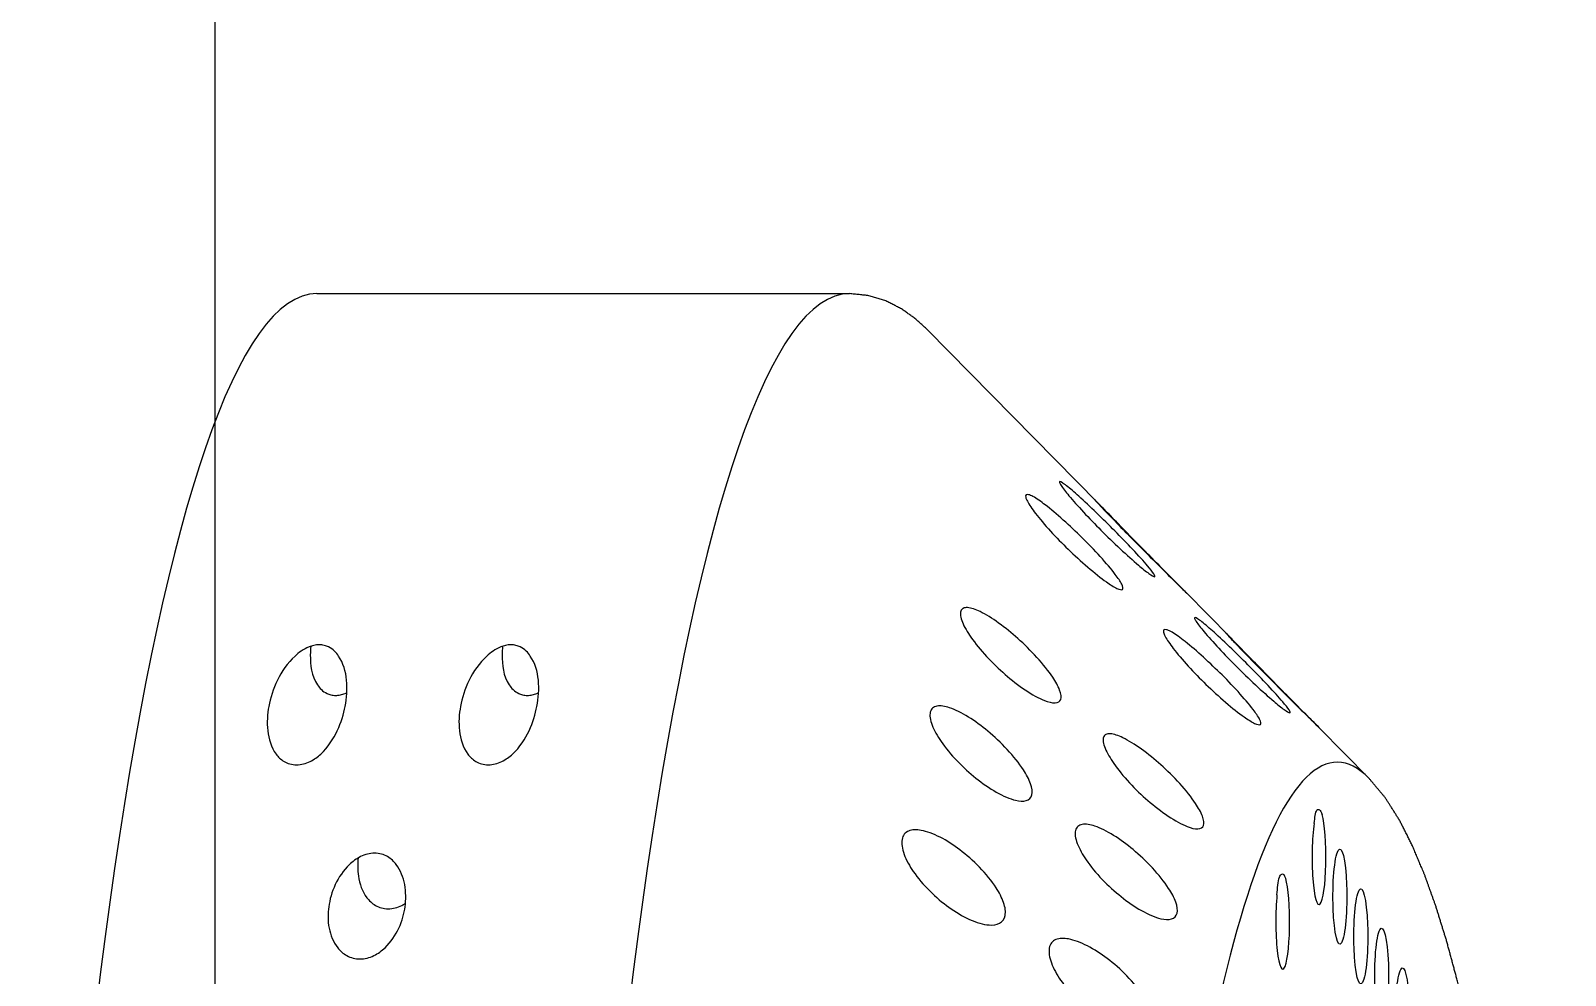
# Model space of a CAD drawing. Extents: x 648 to 724, y 789 to 934.
# Drawn here: x 671.293 to 672.758, y 841.516 to 842.419 of the extents above; entities that cross this region are included whole.
import ezdxf

# ---------------------------------------------------------------- set-up
doc = ezdxf.new("R2010")
doc.units = 0
doc.header["$MEASUREMENT"] = 0
doc.layers.add('1', color=4, linetype='Continuous')
doc.layers.add('1_CYAN', color=4, linetype='Continuous')

# ---------------------------------------------------------------- blocks, each defined once
blk = doc.blocks.new('2010GLOW')
at = {"layer": '1'}
for p, q in [((23.5879, 36.5624), (24.0968, 36.5624)), ((24.3339, 36.3626), (24.1714, 36.5278)), ((24.4601, 36.2343), (24.4187, 36.2765)), ((24.5931, 36.0992), (24.5455, 36.1476))]:
    blk.add_line(p, q, dxfattribs=at)
for centre, major_axis, start_param, end_param in [((23.5879, 34.6874), (0, -1.875), 3.141593, 6.283185), ((24.0968, 34.6874), (0, -1.875), 3.141593, 6.283185), ((24.5627, 34.6874), (0, -1.4272), 2.994561, 6.430217)]:
    blk.add_ellipse(centre, major_axis=major_axis, ratio=0.145722, start_param=start_param, end_param=end_param, dxfattribs=at)
at = {"layer": '1', "color": 3}
for centre, start_param, end_param in [((24.5453, 36.0241), 0.789174, 5.819522), ((24.5652, 35.9862), 0.253665, 6.53685), ((24.5106, 35.9624), 0.970993, 6.001341), ((24.5852, 35.9483), 0.253665, 6.53685), ((24.6051, 35.9105), 0.253665, 6.53685), ((24.625, 35.8726), 0.253665, 6.53685)]:
    blk.add_ellipse(centre, major_axis=(0, 0.0455), ratio=0.145722, start_param=start_param, end_param=end_param, dxfattribs=at)
at = {"layer": '1'}
for points in [[(24.1714, 36.5278), (24.1595, 36.5386), (24.1462, 36.548), (24.1312, 36.5556), (24.1145, 36.5606), (24.0968, 36.5624)], [(24.7776, 34.4477), (24.7792, 34.5213), (24.7802, 34.5954), (24.7806, 34.6698), (24.7804, 34.7442), (24.7797, 34.8185), (24.7784, 34.8923), (24.7765, 34.9657), (24.7741, 35.0382), (24.7711, 35.1098), (24.7675, 35.1801), (24.7634, 35.2492), (24.7588, 35.3166), (24.7537, 35.3823), (24.748, 35.4461), (24.7419, 35.5078), (24.7353, 35.5672), (24.7282, 35.6242), (24.7207, 35.6787), (24.7127, 35.7304), (24.7044, 35.7793), (24.6956, 35.8252), (24.6864, 35.8681), (24.6769, 35.9079), (24.667, 35.9445), (24.6566, 35.9779), (24.6458, 36.008), (24.6344, 36.0351), (24.6222, 36.0592), (24.6087, 36.0805), (24.5931, 36.0992)]]:
    blk.add_open_spline(points, degree=1, dxfattribs=at)
at = {"layer": '1', "color": 3}
for points, knots in [([(24.3056, 36.3182), (24.3001, 36.3236), (24.2942, 36.3296), (24.2833, 36.3415), (24.2783, 36.3474), (24.2712, 36.3566), (24.2684, 36.3608), (24.2659, 36.3656), (24.2653, 36.3669), (24.2649, 36.369), (24.265, 36.3697), (24.266, 36.3705), (24.2668, 36.3706), (24.269, 36.37), (24.2704, 36.3694), (24.2754, 36.3667), (24.2796, 36.3637), (24.289, 36.3565), (24.295, 36.3515), (24.3071, 36.3406), (24.3133, 36.3348), (24.3246, 36.3236), (24.3307, 36.3173), (24.3419, 36.305), (24.3469, 36.2991), (24.3533, 36.2907), (24.3556, 36.2874), (24.3582, 36.2823), (24.3584, 36.2805), (24.3568, 36.2791), (24.3549, 36.2795), (24.3494, 36.2821), (24.3458, 36.2844), (24.3369, 36.2907), (24.3307, 36.2956), (24.318, 36.3065), (24.3115, 36.3125), (24.3056, 36.3182)], [0, 0, 0, 0, 0.0233552, 0.0233552, 0.0467103, 0.0467103, 0.0658795, 0.0658795, 0.0754641, 0.0754641, 0.0850487, 0.0850487, 0.0946332, 0.0946332, 0.1042178, 0.1042178, 0.123387, 0.123387, 0.1467421, 0.1467421, 0.1700973, 0.1700973, 0.1945396, 0.1945396, 0.2189818, 0.2189818, 0.2355966, 0.2355966, 0.2522113, 0.2522113, 0.2688261, 0.2688261, 0.2854408, 0.2854408, 0.3098831, 0.3098831, 0.3343253, 0.3343253, 0.3343253, 0.3343253]), ([(24.337, 36.3364), (24.3315, 36.3419), (24.3257, 36.3479), (24.315, 36.3594), (24.3102, 36.3648), (24.3033, 36.373), (24.3005, 36.3766), (24.2981, 36.3803), (24.2976, 36.3813), (24.2972, 36.3825), (24.2973, 36.3829), (24.2982, 36.3828), (24.299, 36.3824), (24.3012, 36.381), (24.3026, 36.38), (24.3075, 36.3762), (24.3117, 36.3726), (24.321, 36.3642), (24.3268, 36.3587), (24.3387, 36.3472), (24.3448, 36.3412), (24.3559, 36.33), (24.3619, 36.3238), (24.3728, 36.3122), (24.3778, 36.3067), (24.384, 36.2994), (24.3862, 36.2967), (24.3887, 36.2928), (24.389, 36.2918), (24.3874, 36.2919), (24.3854, 36.293), (24.38, 36.297), (24.3764, 36.2999), (24.3677, 36.3073), (24.3616, 36.3128), (24.3491, 36.3245), (24.3427, 36.3307), (24.337, 36.3364)], [0, 0, 0, 0, 0.0233552, 0.0233552, 0.0467103, 0.0467103, 0.0658795, 0.0658795, 0.0754641, 0.0754641, 0.0850487, 0.0850487, 0.0946332, 0.0946332, 0.1042178, 0.1042178, 0.123387, 0.123387, 0.1467421, 0.1467421, 0.1700973, 0.1700973, 0.1945396, 0.1945396, 0.2189818, 0.2189818, 0.2355966, 0.2355966, 0.2522113, 0.2522113, 0.2688261, 0.2688261, 0.2854408, 0.2854408, 0.3098831, 0.3098831, 0.3343253, 0.3343253, 0.3343253, 0.3343253]), ([(24.2454, 36.1986), (24.2396, 36.2037), (24.2334, 36.2096), (24.2221, 36.2218), (24.2169, 36.2282), (24.2094, 36.2389), (24.2064, 36.244), (24.2037, 36.2507), (24.2031, 36.2527), (24.2026, 36.2563), (24.2026, 36.2579), (24.2035, 36.2603), (24.2043, 36.2611), (24.2065, 36.2622), (24.2079, 36.2625), (24.2129, 36.2621), (24.2173, 36.2606), (24.2269, 36.256), (24.233, 36.2522), (24.2455, 36.2431), (24.2519, 36.2379), (24.2637, 36.2274), (24.27, 36.2212), (24.2817, 36.2083), (24.2869, 36.2018), (24.2937, 36.1917), (24.2961, 36.1874), (24.2989, 36.1799), (24.2993, 36.1768), (24.2978, 36.1726), (24.2959, 36.1715), (24.2903, 36.1713), (24.2867, 36.1722), (24.2776, 36.1758), (24.2712, 36.1793), (24.2581, 36.1881), (24.2514, 36.1934), (24.2454, 36.1986)], [0, 0, 0, 0, 0.0233552, 0.0233552, 0.0467103, 0.0467103, 0.0658795, 0.0658795, 0.0754641, 0.0754641, 0.0850487, 0.0850487, 0.0946332, 0.0946332, 0.1042178, 0.1042178, 0.123387, 0.123387, 0.1467421, 0.1467421, 0.1700973, 0.1700973, 0.1945396, 0.1945396, 0.2189818, 0.2189818, 0.2355966, 0.2355966, 0.2522113, 0.2522113, 0.2688261, 0.2688261, 0.2854408, 0.2854408, 0.3098831, 0.3098831, 0.3343253, 0.3343253, 0.3343253, 0.3343253]), ([(24.4662, 36.2063), (24.4607, 36.2118), (24.4549, 36.2178), (24.4442, 36.2293), (24.4393, 36.2348), (24.4324, 36.243), (24.4296, 36.2466), (24.4272, 36.2503), (24.4267, 36.2513), (24.4263, 36.2525), (24.4265, 36.2529), (24.4274, 36.2528), (24.4282, 36.2524), (24.4304, 36.251), (24.4318, 36.25), (24.4367, 36.2462), (24.4409, 36.2425), (24.4502, 36.2342), (24.456, 36.2286), (24.4679, 36.2171), (24.474, 36.2111), (24.4851, 36.1999), (24.4911, 36.1937), (24.502, 36.1821), (24.5069, 36.1767), (24.5131, 36.1694), (24.5154, 36.1666), (24.5179, 36.1628), (24.5181, 36.1618), (24.5165, 36.1619), (24.5146, 36.163), (24.5091, 36.167), (24.5056, 36.1698), (24.4969, 36.1773), (24.4908, 36.1827), (24.4783, 36.1944), (24.4719, 36.2006), (24.4662, 36.2063)], [0, 0, 0, 0, 0.023389, 0.023389, 0.0467779, 0.0467779, 0.0659746, 0.0659746, 0.0755729, 0.0755729, 0.0851712, 0.0851712, 0.0947696, 0.0947696, 0.1043679, 0.1043679, 0.1235645, 0.1235645, 0.1469535, 0.1469535, 0.1703425, 0.1703425, 0.1947513, 0.1947513, 0.2191601, 0.2191601, 0.2357472, 0.2357472, 0.2523342, 0.2523342, 0.2689213, 0.2689213, 0.2855084, 0.2855084, 0.3099172, 0.3099172, 0.334326, 0.334326, 0.334326, 0.334326]), ([(24.4373, 36.189), (24.4317, 36.1945), (24.4258, 36.2005), (24.4149, 36.2125), (24.4099, 36.2183), (24.4029, 36.2276), (24.4, 36.2317), (24.3975, 36.2365), (24.397, 36.2379), (24.3965, 36.24), (24.3967, 36.2407), (24.3976, 36.2415), (24.3984, 36.2416), (24.4006, 36.241), (24.402, 36.2404), (24.407, 36.2377), (24.4113, 36.2347), (24.4207, 36.2274), (24.4266, 36.2224), (24.4388, 36.2115), (24.4449, 36.2056), (24.4563, 36.1945), (24.4624, 36.1882), (24.4735, 36.176), (24.4785, 36.1701), (24.4849, 36.1617), (24.4872, 36.1583), (24.4898, 36.1532), (24.4901, 36.1515), (24.4885, 36.1501), (24.4865, 36.1505), (24.481, 36.1531), (24.4774, 36.1554), (24.4685, 36.1616), (24.4623, 36.1665), (24.4497, 36.1774), (24.4432, 36.1834), (24.4373, 36.189)], [0, 0, 0, 0, 0.023389, 0.023389, 0.0467779, 0.0467779, 0.0659746, 0.0659746, 0.0755729, 0.0755729, 0.0851712, 0.0851712, 0.0947696, 0.0947696, 0.1043679, 0.1043679, 0.1235645, 0.1235645, 0.1469535, 0.1469535, 0.1703425, 0.1703425, 0.1947513, 0.1947513, 0.2191601, 0.2191601, 0.2357472, 0.2357472, 0.2523342, 0.2523342, 0.2689213, 0.2689213, 0.2855084, 0.2855084, 0.3099172, 0.3099172, 0.334326, 0.334326, 0.334326, 0.334326]), ([(23.5902, 36.2268), (23.5918, 36.2268), (23.5935, 36.2266), (23.5966, 36.2259), (23.5979, 36.2253), (23.6035, 36.2227), (23.6067, 36.2192), (23.6178, 36.2026), (23.6181, 36.184), (23.6137, 36.1607), (23.6113, 36.1526), (23.6038, 36.1368), (23.5988, 36.129), (23.5889, 36.1199), (23.5854, 36.1173), (23.5795, 36.1144), (23.5775, 36.1136), (23.5731, 36.1125), (23.5709, 36.1121), (23.5663, 36.1121), (23.5642, 36.1125), (23.5602, 36.1136), (23.5584, 36.1144), (23.5535, 36.1173), (23.551, 36.1199), (23.5442, 36.129), (23.542, 36.1368), (23.5402, 36.1526), (23.5407, 36.1607), (23.5451, 36.184), (23.5526, 36.2026), (23.5706, 36.2192), (23.5753, 36.2227), (23.5819, 36.2253), (23.5835, 36.2259), (23.5869, 36.2266), (23.5886, 36.2268), (23.5902, 36.2268)], [0, 0, 0, 0, 0.004866, 0.004866, 0.009732, 0.009732, 0.0279202, 0.0279202, 0.1064516, 0.1064516, 0.1420303, 0.1420303, 0.1776091, 0.1776091, 0.1914434, 0.1914434, 0.1983605, 0.1983605, 0.2052777, 0.2052777, 0.2121948, 0.2121948, 0.219112, 0.219112, 0.2329463, 0.2329463, 0.268525, 0.268525, 0.3041037, 0.3041037, 0.3826351, 0.3826351, 0.4008234, 0.4008234, 0.4056894, 0.4056894, 0.4105553, 0.4105553, 0.4105553, 0.4105553]), ([(23.5822, 36.2254), (23.582, 36.2227), (23.5818, 36.2201), (23.5817, 36.2074), (23.5828, 36.1973), (23.5906, 36.1856), (23.5935, 36.1823), (23.5988, 36.1798), (23.6, 36.1793), (23.6029, 36.1787), (23.6044, 36.1785), (23.6074, 36.1785), (23.609, 36.1787), (23.6121, 36.1793), (23.6136, 36.1798), (23.6155, 36.1805), (23.616, 36.1808), (23.6166, 36.181)], [0.2314886, 0.2314886, 0.2314886, 0.2314886, 0.2462753, 0.2462753, 0.3013362, 0.3013362, 0.3192112, 0.3192112, 0.3237406, 0.3237406, 0.32827, 0.32827, 0.3327995, 0.3327995, 0.3373289, 0.3373289, 0.3392668, 0.3392668, 0.3392668, 0.3392668]), ([(23.7734, 36.2268), (23.775, 36.2268), (23.7767, 36.2266), (23.7797, 36.2259), (23.7811, 36.2253), (23.7866, 36.2227), (23.7898, 36.2192), (23.801, 36.2026), (23.8012, 36.184), (23.7968, 36.1607), (23.7945, 36.1526), (23.787, 36.1368), (23.782, 36.129), (23.7721, 36.1199), (23.7686, 36.1173), (23.7627, 36.1144), (23.7606, 36.1136), (23.7563, 36.1125), (23.754, 36.1121), (23.7495, 36.1121), (23.7474, 36.1125), (23.7434, 36.1136), (23.7416, 36.1144), (23.7367, 36.1173), (23.7341, 36.1199), (23.7273, 36.129), (23.7251, 36.1368), (23.7233, 36.1526), (23.7239, 36.1607), (23.7283, 36.184), (23.7358, 36.2026), (23.7538, 36.2192), (23.7585, 36.2227), (23.7651, 36.2253), (23.7667, 36.2259), (23.77, 36.2266), (23.7718, 36.2268), (23.7734, 36.2268)], [0, 0, 0, 0, 0.004866, 0.004866, 0.009732, 0.009732, 0.0279202, 0.0279202, 0.1064516, 0.1064516, 0.1420303, 0.1420303, 0.1776091, 0.1776091, 0.1914434, 0.1914434, 0.1983605, 0.1983605, 0.2052777, 0.2052777, 0.2121948, 0.2121948, 0.219112, 0.219112, 0.2329463, 0.2329463, 0.268525, 0.268525, 0.3041037, 0.3041037, 0.3826351, 0.3826351, 0.4008234, 0.4008234, 0.4056894, 0.4056894, 0.4105553, 0.4105553, 0.4105553, 0.4105553]), ([(23.7654, 36.2254), (23.7651, 36.2227), (23.765, 36.2201), (23.7649, 36.2074), (23.766, 36.1973), (23.7737, 36.1856), (23.7767, 36.1823), (23.7819, 36.1798), (23.7832, 36.1793), (23.786, 36.1787), (23.7876, 36.1785), (23.7906, 36.1785), (23.7922, 36.1787), (23.7953, 36.1793), (23.7968, 36.1798), (23.7986, 36.1805), (23.7992, 36.1808), (23.7997, 36.181)], [0.2314886, 0.2314886, 0.2314886, 0.2314886, 0.2462753, 0.2462753, 0.3013362, 0.3013362, 0.3192112, 0.3192112, 0.3237406, 0.3237406, 0.32827, 0.32827, 0.3327995, 0.3327995, 0.3373289, 0.3373289, 0.3392668, 0.3392668, 0.3392668, 0.3392668]), ([(24.2174, 36.0995), (24.2116, 36.1042), (24.2053, 36.1098), (24.1938, 36.1219), (24.1884, 36.1284), (24.1808, 36.1396), (24.1776, 36.1451), (24.1748, 36.1525), (24.1741, 36.1549), (24.1735, 36.1591), (24.1736, 36.161), (24.1744, 36.1642), (24.1751, 36.1654), (24.1773, 36.1674), (24.1787, 36.168), (24.1837, 36.1689), (24.1881, 36.1681), (24.1978, 36.1649), (24.204, 36.1618), (24.2167, 36.1539), (24.2231, 36.1492), (24.2351, 36.1392), (24.2416, 36.1332), (24.2534, 36.1204), (24.2588, 36.1137), (24.2658, 36.103), (24.2683, 36.0983), (24.2713, 36.0899), (24.2717, 36.0861), (24.2703, 36.0807), (24.2684, 36.0788), (24.2628, 36.0772), (24.2592, 36.0774), (24.2501, 36.0796), (24.2436, 36.0823), (24.2304, 36.0898), (24.2236, 36.0946), (24.2174, 36.0995)], [0, 0, 0, 0, 0.0233552, 0.0233552, 0.0467103, 0.0467103, 0.0658795, 0.0658795, 0.0754641, 0.0754641, 0.0850487, 0.0850487, 0.0946332, 0.0946332, 0.1042178, 0.1042178, 0.123387, 0.123387, 0.1467421, 0.1467421, 0.1700973, 0.1700973, 0.1945396, 0.1945396, 0.2189818, 0.2189818, 0.2355966, 0.2355966, 0.2522113, 0.2522113, 0.2688261, 0.2688261, 0.2854408, 0.2854408, 0.3098831, 0.3098831, 0.3343253, 0.3343253, 0.3343253, 0.3343253]), ([(24.3818, 36.078), (24.376, 36.0831), (24.3699, 36.089), (24.3585, 36.1012), (24.3533, 36.1076), (24.3459, 36.1183), (24.3428, 36.1235), (24.3401, 36.1302), (24.3395, 36.1322), (24.339, 36.1358), (24.3391, 36.1373), (24.3399, 36.1397), (24.3407, 36.1406), (24.3429, 36.1417), (24.3443, 36.142), (24.3494, 36.1416), (24.3537, 36.1401), (24.3633, 36.1354), (24.3695, 36.1316), (24.382, 36.1226), (24.3884, 36.1173), (24.4001, 36.1068), (24.4065, 36.1006), (24.4181, 36.0878), (24.4234, 36.0812), (24.4301, 36.0711), (24.4325, 36.0668), (24.4353, 36.0594), (24.4357, 36.0563), (24.4342, 36.0521), (24.4323, 36.051), (24.4267, 36.0508), (24.4231, 36.0517), (24.414, 36.0553), (24.4077, 36.0588), (24.3946, 36.0676), (24.3879, 36.0728), (24.3818, 36.078)], [0, 0, 0, 0, 0.023389, 0.023389, 0.0467779, 0.0467779, 0.0659746, 0.0659746, 0.0755729, 0.0755729, 0.0851712, 0.0851712, 0.0947696, 0.0947696, 0.1043679, 0.1043679, 0.1235645, 0.1235645, 0.1469535, 0.1469535, 0.1703425, 0.1703425, 0.1947513, 0.1947513, 0.2191601, 0.2191601, 0.2357472, 0.2357472, 0.2523342, 0.2523342, 0.2689213, 0.2689213, 0.2855084, 0.2855084, 0.3099172, 0.3099172, 0.334326, 0.334326, 0.334326, 0.334326]), ([(24.5406, 36.0561), (24.541, 36.059), (24.5413, 36.0616), (24.5421, 36.0661), (24.5426, 36.0678), (24.544, 36.0697), (24.5448, 36.0698), (24.5466, 36.0685), (24.5476, 36.067), (24.5482, 36.0648)], [-0.10334717, -0.10334717, -0.10334717, -0.10334717, -0.09099542, -0.09099542, -0.07615637, -0.07615637, -0.06155718, -0.06155718, -0.04630625, -0.04630625, -0.04630625, -0.04630625]), ([(24.1916, 35.9762), (24.1857, 35.9804), (24.1793, 35.9858), (24.1675, 35.9975), (24.1621, 36.0039), (24.1542, 36.0154), (24.151, 36.0212), (24.148, 36.0293), (24.1473, 36.0319), (24.1466, 36.0367), (24.1466, 36.0389), (24.1473, 36.0428), (24.1481, 36.0445), (24.1502, 36.0472), (24.1516, 36.0482), (24.1566, 36.0503), (24.1609, 36.0503), (24.1707, 36.0486), (24.177, 36.0462), (24.1898, 36.0397), (24.1963, 36.0354), (24.2084, 36.0263), (24.215, 36.0205), (24.2271, 36.008), (24.2327, 36.0012), (24.2398, 35.9901), (24.2424, 35.9851), (24.2456, 35.9759), (24.2461, 35.9716), (24.2448, 35.9649), (24.243, 35.9623), (24.2374, 35.9593), (24.2338, 35.9589), (24.2246, 35.9595), (24.2181, 35.9614), (24.2048, 35.9675), (24.1979, 35.9717), (24.1916, 35.9762)], [0, 0, 0, 0, 0.0233552, 0.0233552, 0.0467103, 0.0467103, 0.0658795, 0.0658795, 0.0754641, 0.0754641, 0.0850487, 0.0850487, 0.0946332, 0.0946332, 0.1042178, 0.1042178, 0.123387, 0.123387, 0.1467421, 0.1467421, 0.1700973, 0.1700973, 0.1945396, 0.1945396, 0.2189818, 0.2189818, 0.2355966, 0.2355966, 0.2522113, 0.2522113, 0.2688261, 0.2688261, 0.2854408, 0.2854408, 0.3098831, 0.3098831, 0.3343253, 0.3343253, 0.3343253, 0.3343253]), ([(24.3562, 35.9863), (24.3503, 35.991), (24.344, 35.9966), (24.3324, 36.0087), (24.3271, 36.0152), (24.3194, 36.0264), (24.3163, 36.0319), (24.3134, 36.0394), (24.3128, 36.0418), (24.3122, 36.046), (24.3122, 36.0479), (24.313, 36.0511), (24.3138, 36.0523), (24.316, 36.0543), (24.3174, 36.0549), (24.3224, 36.0558), (24.3268, 36.055), (24.3365, 36.0518), (24.3427, 36.0487), (24.3554, 36.0408), (24.3618, 36.036), (24.3738, 36.026), (24.3802, 36.02), (24.3921, 36.0072), (24.3975, 36.0005), (24.4044, 35.9898), (24.4069, 35.9852), (24.4099, 35.9768), (24.4104, 35.973), (24.409, 35.9676), (24.4071, 35.9657), (24.4015, 35.9641), (24.3979, 35.9643), (24.3887, 35.9664), (24.3823, 35.9692), (24.3691, 35.9766), (24.3623, 35.9814), (24.3562, 35.9863)], [0, 0, 0, 0, 0.023389, 0.023389, 0.0467779, 0.0467779, 0.0659746, 0.0659746, 0.0755729, 0.0755729, 0.0851712, 0.0851712, 0.0947696, 0.0947696, 0.1043679, 0.1043679, 0.1235645, 0.1235645, 0.1469535, 0.1469535, 0.1703425, 0.1703425, 0.1947513, 0.1947513, 0.2191601, 0.2191601, 0.2357472, 0.2357472, 0.2523342, 0.2523342, 0.2689213, 0.2689213, 0.2855084, 0.2855084, 0.3099172, 0.3099172, 0.334326, 0.334326, 0.334326, 0.334326]), ([(23.6431, 36.0277), (23.6454, 36.0277), (23.6476, 36.0274), (23.6518, 36.0262), (23.6537, 36.0254), (23.6589, 36.0224), (23.6618, 36.0196), (23.6681, 36.0113), (23.6706, 36.0047), (23.6732, 35.9907), (23.6732, 35.9833), (23.6714, 35.9701), (23.6695, 35.963), (23.6632, 35.9494), (23.6589, 35.9428), (23.6502, 35.9346), (23.6466, 35.9318), (23.6403, 35.9288), (23.6382, 35.928), (23.6337, 35.927), (23.6314, 35.9267), (23.6269, 35.9267), (23.6247, 35.927), (23.6205, 35.928), (23.6185, 35.9288), (23.6131, 35.9318), (23.6101, 35.9346), (23.6036, 35.9428), (23.601, 35.9494), (23.5984, 35.963), (23.5984, 35.9701), (23.6003, 35.9833), (23.6023, 35.9907), (23.6089, 36.0047), (23.6133, 36.0113), (23.6221, 36.0196), (23.6257, 36.0224), (23.6319, 36.0254), (23.6341, 36.0262), (23.6385, 36.0274), (23.6408, 36.0277), (23.6431, 36.0277)], [0, 0, 0, 0, 0.0069864, 0.0069864, 0.0139728, 0.0139728, 0.0279456, 0.0279456, 0.0559253, 0.0559253, 0.0839051, 0.0839051, 0.1105409, 0.1105409, 0.1371767, 0.1371767, 0.1508496, 0.1508496, 0.1576861, 0.1576861, 0.1645225, 0.1645225, 0.171359, 0.171359, 0.1781955, 0.1781955, 0.1918684, 0.1918684, 0.2185042, 0.2185042, 0.24514, 0.24514, 0.2731197, 0.2731197, 0.3010995, 0.3010995, 0.3150723, 0.3150723, 0.3220587, 0.3220587, 0.3290451, 0.3290451, 0.3290451, 0.3290451]), ([(23.6275, 36.0232), (23.6269, 36.0176), (23.6269, 36.0117), (23.6288, 35.9984), (23.6312, 35.9911), (23.6379, 35.9824), (23.6406, 35.9798), (23.6458, 35.9768), (23.6476, 35.976), (23.6517, 35.9749), (23.6538, 35.9746), (23.6584, 35.9746), (23.6606, 35.9749), (23.665, 35.976), (23.6671, 35.9768), (23.6703, 35.9784), (23.6715, 35.979), (23.6726, 35.9797)], [0.1031187, 0.1031187, 0.1031187, 0.1031187, 0.1276978, 0.1276978, 0.1593765, 0.1593765, 0.1731128, 0.1731128, 0.179981, 0.179981, 0.1868491, 0.1868491, 0.1937173, 0.1937173, 0.2005854, 0.2005854, 0.2047116, 0.2047116, 0.2047116, 0.2047116]), ([(24.5051, 35.988), (24.5054, 35.9914), (24.5057, 35.9945), (24.5064, 36.0003), (24.5068, 36.0029), (24.5081, 36.0065), (24.5089, 36.0075), (24.5107, 36.0081), (24.5117, 36.0075), (24.5124, 36.0061)], [-0.10334717, -0.10334717, -0.10334717, -0.10334717, -0.09099542, -0.09099542, -0.07615637, -0.07615637, -0.06155718, -0.06155718, -0.04630625, -0.04630625, -0.04630625, -0.04630625]), ([(24.3324, 35.8723), (24.3265, 35.8766), (24.3201, 35.8819), (24.3083, 35.8936), (24.3028, 35.9001), (24.2949, 35.9116), (24.2917, 35.9174), (24.2887, 35.9255), (24.288, 35.9281), (24.2873, 35.933), (24.2873, 35.9352), (24.288, 35.939), (24.2888, 35.9407), (24.2909, 35.9434), (24.2923, 35.9444), (24.2973, 35.9465), (24.3017, 35.9465), (24.3114, 35.9448), (24.3177, 35.9424), (24.3305, 35.9358), (24.3371, 35.9316), (24.3492, 35.9224), (24.3558, 35.9167), (24.3679, 35.9041), (24.3734, 35.8974), (24.3805, 35.8863), (24.3831, 35.8813), (24.3863, 35.8721), (24.3868, 35.8678), (24.3855, 35.8611), (24.3837, 35.8585), (24.3782, 35.8555), (24.3745, 35.8551), (24.3654, 35.8557), (24.3589, 35.8576), (24.3455, 35.8637), (24.3387, 35.8678), (24.3324, 35.8723)], [0, 0, 0, 0, 0.023389, 0.023389, 0.0467779, 0.0467779, 0.0659746, 0.0659746, 0.0755729, 0.0755729, 0.0851712, 0.0851712, 0.0947696, 0.0947696, 0.1043679, 0.1043679, 0.1235645, 0.1235645, 0.1469535, 0.1469535, 0.1703425, 0.1703425, 0.1947513, 0.1947513, 0.2191601, 0.2191601, 0.2357472, 0.2357472, 0.2523342, 0.2523342, 0.2689213, 0.2689213, 0.2855084, 0.2855084, 0.3099172, 0.3099172, 0.334326, 0.334326, 0.334326, 0.334326])]:
    blk.add_open_spline(points, degree=3, knots=knots, dxfattribs=at)
at = {"layer": '1'}
for points, knots in [([(24.3684, 36.3265), (24.363, 36.332), (24.3573, 36.3378), (24.3469, 36.3486), (24.3421, 36.3535), (24.3354, 36.3606), (24.3326, 36.3635), (24.3303, 36.3661), (24.3298, 36.3666), (24.3294, 36.3671), (24.3295, 36.367), (24.3305, 36.3661), (24.3313, 36.3653), (24.3334, 36.3631), (24.3348, 36.3617), (24.3396, 36.3568), (24.3437, 36.3526), (24.3528, 36.3432), (24.3586, 36.3373), (24.3702, 36.3254), (24.3762, 36.3193), (24.3871, 36.3083), (24.393, 36.3023), (24.4037, 36.2915), (24.4085, 36.2867), (24.4146, 36.2806), (24.4168, 36.2784), (24.4192, 36.2759), (24.4195, 36.2756), (24.4179, 36.2772), (24.416, 36.279), (24.4106, 36.2843), (24.4071, 36.2877), (24.3985, 36.2963), (24.3925, 36.3022), (24.3803, 36.3145), (24.374, 36.3208), (24.3684, 36.3265)], [0, 0, 0, 0, 0.0233552, 0.0233552, 0.0467103, 0.0467103, 0.0658795, 0.0658795, 0.0754641, 0.0754641, 0.0850487, 0.0850487, 0.0946332, 0.0946332, 0.1042178, 0.1042178, 0.123387, 0.123387, 0.1467421, 0.1467421, 0.1700973, 0.1700973, 0.1945396, 0.1945396, 0.2189818, 0.2189818, 0.2355966, 0.2355966, 0.2522113, 0.2522113, 0.2688261, 0.2688261, 0.2854408, 0.2854408, 0.3098831, 0.3098831, 0.3343253, 0.3343253, 0.3343253, 0.3343253]), ([(24.4951, 36.1977), (24.4897, 36.2031), (24.484, 36.209), (24.4736, 36.2197), (24.4688, 36.2247), (24.462, 36.2318), (24.4593, 36.2347), (24.457, 36.2373), (24.4564, 36.2379), (24.4561, 36.2383), (24.4562, 36.2382), (24.4571, 36.2373), (24.4579, 36.2366), (24.4601, 36.2344), (24.4615, 36.2329), (24.4663, 36.228), (24.4704, 36.2238), (24.4795, 36.2144), (24.4853, 36.2085), (24.497, 36.1965), (24.5029, 36.1905), (24.5138, 36.1794), (24.5197, 36.1735), (24.5304, 36.1627), (24.5352, 36.1579), (24.5413, 36.1518), (24.5435, 36.1496), (24.5459, 36.1472), (24.5462, 36.1469), (24.5446, 36.1484), (24.5427, 36.1503), (24.5373, 36.1556), (24.5338, 36.159), (24.5252, 36.1675), (24.5192, 36.1734), (24.507, 36.1857), (24.5007, 36.192), (24.4951, 36.1977)], [0, 0, 0, 0, 0.023389, 0.023389, 0.0467779, 0.0467779, 0.0659746, 0.0659746, 0.0755729, 0.0755729, 0.0851712, 0.0851712, 0.0947696, 0.0947696, 0.1043679, 0.1043679, 0.1235645, 0.1235645, 0.1469535, 0.1469535, 0.1703425, 0.1703425, 0.1947513, 0.1947513, 0.2191601, 0.2191601, 0.2357472, 0.2357472, 0.2523342, 0.2523342, 0.2689213, 0.2689213, 0.2855084, 0.2855084, 0.3099172, 0.3099172, 0.334326, 0.334326, 0.334326, 0.334326])]:
    blk.add_open_spline(points, degree=3, knots=knots, dxfattribs=at)
at = {"layer": '1_CYAN', "color": 3}
blk.add_line((23.4909, 32.2654), (23.4909, 38.9689), dxfattribs=at)

msp = doc.modelspace()

# ---------------------------------------------------------------- block references
at = {"layer": '1'}
msp.add_blockref('2010GLOW', (647.9779, 805.6054), dxfattribs=at)

doc.saveas('drawing.dxf')
